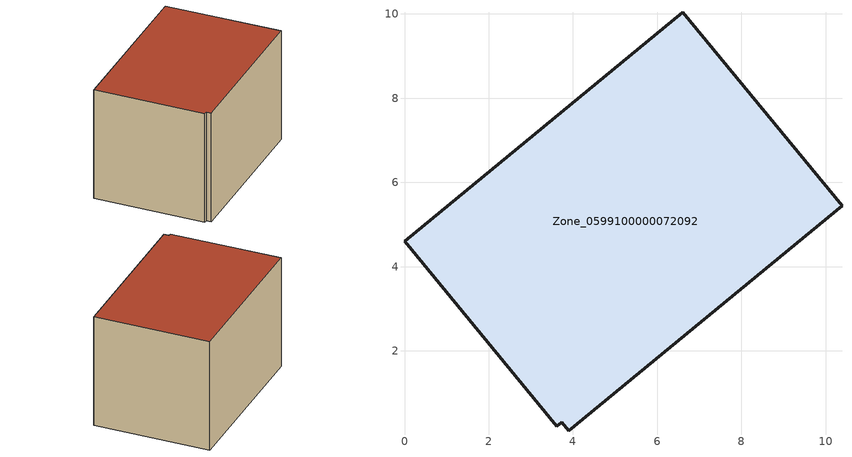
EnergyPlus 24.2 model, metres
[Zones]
Zone_0599100000072092
 floor ground (C_G): 3.73,0.3 3.61,0.21 0,4.61 6.61,10.04 10.39,5.45 3.9,0.1 z2.97
 wall outside (C_F): 10.39,5.45 6.61,10.04 0,4.61 3.61,0.21 3.73,0.3 3.9,0.1 10.39,5.45 z2.97:8.88
 roof outside (C_R): 3.9,0.1 10.39,5.45 6.61,10.04 0,4.61 3.61,0.21 3.73,0.3 z8.88
[BUILDING]
Pand.0599100000072092: North Axis=0; Terrain=City; Loads Convergence Tolerance Value=0.04; Temperature Convergence Tolerance Value=0.4; Solar Distribution=FullExterior; Maximum Number of Warmup Days=25; Minimum Number of Warmup Days=1
[Site:Location]
Rotterdam.The.Hague.AP_ZH_NLD Design_Conditions: Latitude=51.96; Longitude=4.45; Time Zone=1; Elevation=-4.5
[SITE:GROUNDTEMPERATURE:BUILDINGSURFACE]
18, 18, 18, 18, 18, 18, 18, 18, 18, 18, 18, 18
[MATERIAL] Thermal Absorptance=0.9; Solar Absorptance=0.7; Visible Absorptance=0.7
Name | Roughness | Thickness | Conductivity | Density | Specific Heat
G.TI.1946-1964 | MediumSmooth | 0.15 | 1 | 540 | 1210
F.TI.1946-1964 | Rough | 0.3 | 0.857143 | 1920 | 840
R.TI.1946-1964 | MediumRough | 0.2 | 0.277778 | 1500 | 1000
[CONSTRUCTION]
C_G: G.TI.1946-1964
C_F: F.TI.1946-1964
C_R: R.TI.1946-1964
[ZONE]
Zone_0599100000072092: Type=1; Multiplier=1; Ceiling Height=Autocalculate; Volume=Autocalculate; Floor Area=autocalculate; Part of Total Floor Area=Yes
[ZONEINFILTRATION:DESIGNFLOWRATE]
Infil_Zone_0599100000072092: Zone or ZoneList or Space or SpaceList=Zone_0599100000072092; Schedule=AlwaysOn; Design Flow Rate Calculation Method=Flow/Area; Flow Rate per Floor Area=0.003; Constant Term Coefficient=1; Temperature Term Coefficient=0; Velocity Term Coefficient=0; Velocity Squared Term Coefficient=0
[HVACTEMPLATE:ZONE:IDEALLOADSAIRSYSTEM]
Zone_0599100000072092: Maximum Heating Supply Air Temperature=50; Minimum Cooling Supply Air Temperature=13; Maximum Heating Supply Air Humidity Ratio=0.0156; Minimum Cooling Supply Air Humidity Ratio=0.0077; Heating Limit=NoLimit; Cooling Limit=NoLimit; Dehumidification Control Type=ConstantSensibleHeatRatio; Cooling Sensible Heat Ratio=0.7; Dehumidification Setpoint=60; Humidification Control Type=None; Humidification Setpoint=30; Outdoor Air Method=None; Outdoor Air Flow Rate per Person=0.00944; Outdoor Air Flow Rate per Zone Floor Area=0; Outdoor Air Flow Rate per Zone=0; Demand Controlled Ventilation Type=None; Outdoor Air Economizer Type=NoEconomizer; Heat Recovery Type=None; Sensible Heat Recovery Effectiveness=0.7; Latent Heat Recovery Effectiveness=0.65
[ZONECONTROL:THERMOSTAT]
ThermostatControl_Zone_0599100000072092: Zone or ZoneList=Zone_0599100000072092; Control Type Schedule=DualSetpointControlType; Control 1=Thermostat_Zone_0599100000072092; Temperature Difference Between Cutout And Setpoint=0
[THERMOSTATSETPOINT:DUALSETPOINT]
Thermostat_Zone_0599100000072092: Heating Setpoint Temperature Schedule=HeatingSetpoint_Zone_0599100000072092; Cooling Setpoint Temperature Schedule=CoolingSetpoint_Zone_0599100000072092
[SCHEDULE:COMPACT]
HeatingSetpoint_Zone_0599100000072092: Through: 12/31, For: AllDays, Until: 24:00, 21
CoolingSetpoint_Zone_0599100000072092: Through: 12/31, For: AllDays, Until: 24:00, 24
DualSetpointControlType: Through: 12/31, For: AllDays, Until: 24:00, 4
AlwaysOn: Through: 12/31, For: AllDays, Until: 24:00, 1
